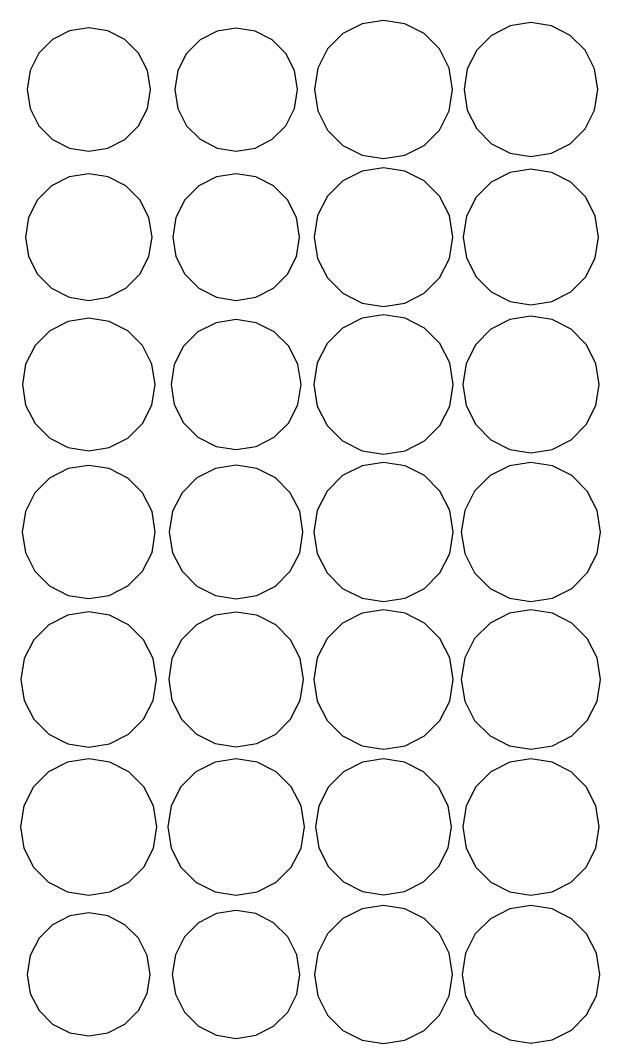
# Model space of a CAD drawing. Header units: metres. Extents: x -319 to 328, y -240 to 246.
# Drawn here: x -157.3 to -86.5, y -239.4 to -114.6 of the extents above; entities that cross this region are included whole.
import ezdxf

# ---------------------------------------------------------------- set-up
doc = ezdxf.new("R2010")
doc.units = ezdxf.units.M

msp = doc.modelspace()

# ---------------------------------------------------------------- linework, layer by layer
for p, q in [((-113, -114.566666, -415.6922), (-115.60605, -114.97942, -415.6922)), ((-110.39395, -114.97942, -415.6922), (-113, -114.566666, -415.6922)), ((-95, -114.833336, -415.6922), (-97.523636, -115.23304, -415.6922)), ((-92.476364, -115.23304, -415.6922), (-95, -114.833336, -415.6922)), ((-151.32793, -115.83537, -415.6922), (-153.42798, -116.9054, -415.6922)), ((-149, -115.46667, -415.6922), (-151.32793, -115.83537, -415.6922)), ((-146.67207, -115.83537, -415.6922), (-149, -115.46667, -415.6922)), ((-144.57202, -116.9054, -415.6922), (-146.67207, -115.83537, -415.6922)), ((-133.31763, -115.86707, -415.6922), (-135.40839, -116.93237, -415.6922)), ((-131, -115.5, -415.6922), (-133.31763, -115.86707, -415.6922)), ((-128.68237, -115.86707, -415.6922), (-131, -115.5, -415.6922)), ((-126.59161, -116.93237, -415.6922), (-128.68237, -115.86707, -415.6922)), ((-115.60605, -114.97942, -415.6922), (-117.956985, -116.17729, -415.6922)), ((-108.043015, -116.17729, -415.6922), (-110.39395, -114.97942, -415.6922)), ((-97.523636, -115.23304, -415.6922), (-99.80025, -116.39303, -415.6922)), ((-90.19975, -116.39303, -415.6922), (-92.476364, -115.23304, -415.6922)), ((-153.42798, -116.9054, -415.6922), (-155.09459, -118.57202, -415.6922)), ((-142.90541, -118.57202, -415.6922), (-144.57202, -116.9054, -415.6922)), ((-135.40839, -116.93237, -415.6922), (-137.06763, -118.59161, -415.6922)), ((-124.93237, -118.59161, -415.6922), (-126.59161, -116.93237, -415.6922)), ((-117.956985, -116.17729, -415.6922), (-119.82271, -118.043015, -415.6922)), ((-106.17729, -118.043015, -415.6922), (-108.043015, -116.17729, -415.6922)), ((-99.80025, -116.39303, -415.6922), (-101.60698, -118.19975, -415.6922)), ((-88.39302, -118.19975, -415.6922), (-90.19975, -116.39303, -415.6922)), ((-155.09459, -118.57202, -415.6922), (-156.16463, -120.67207, -415.6922)), ((-141.83537, -120.67207, -415.6922), (-142.90541, -118.57202, -415.6922)), ((-137.06763, -118.59161, -415.6922), (-138.13292, -120.68237, -415.6922)), ((-123.86708, -120.68237, -415.6922), (-124.93237, -118.59161, -415.6922)), ((-119.82271, -118.043015, -415.6922), (-121.02057, -120.39396, -415.6922)), ((-104.97943, -120.39396, -415.6922), (-106.17729, -118.043015, -415.6922)), ((-101.60698, -118.19975, -415.6922), (-102.76697, -120.476364, -415.6922)), ((-87.23303, -120.476364, -415.6922), (-88.39302, -118.19975, -415.6922)), ((-156.16463, -120.67207, -415.6922), (-156.53334, -123, -415.6922)), ((-141.46666, -123, -415.6922), (-141.83537, -120.67207, -415.6922)), ((-138.13292, -120.68237, -415.6922), (-138.5, -123, -415.6922)), ((-123.5, -123, -415.6922), (-123.86708, -120.68237, -415.6922)), ((-121.02057, -120.39396, -415.6922), (-121.433334, -123, -415.6922)), ((-104.566666, -123, -415.6922), (-104.97943, -120.39396, -415.6922)), ((-102.76697, -120.476364, -415.6922), (-103.16667, -123, -415.6922)), ((-86.83333, -123, -415.6922), (-87.23303, -120.476364, -415.6922)), ((-156.53334, -123, -415.6922), (-156.16463, -125.32793, -415.6922)), ((-141.83537, -125.32793, -415.6922), (-141.46666, -123, -415.6922)), ((-138.5, -123, -415.6922), (-138.13292, -125.31763, -415.6922)), ((-123.86708, -125.31763, -415.6922), (-123.5, -123, -415.6922)), ((-121.433334, -123, -415.6922), (-121.02057, -125.60604, -415.6922)), ((-104.97943, -125.60604, -415.6922), (-104.566666, -123, -415.6922)), ((-103.16667, -123, -415.6922), (-102.76697, -125.523636, -415.6922)), ((-87.23303, -125.523636, -415.6922), (-86.83333, -123, -415.6922)), ((-156.16463, -125.32793, -415.6922), (-155.09459, -127.42798, -415.6922)), ((-142.90541, -127.427986, -415.6922), (-141.83537, -125.32793, -415.6922)), ((-138.13292, -125.31763, -415.6922), (-137.06763, -127.40839, -415.6922)), ((-124.93237, -127.40839, -415.6922), (-123.86708, -125.31763, -415.6922)), ((-121.02057, -125.60604, -415.6922), (-119.82271, -127.956985, -415.6922)), ((-106.17729, -127.956985, -415.6922), (-104.97943, -125.60604, -415.6922)), ((-102.76697, -125.523636, -415.6922), (-101.60698, -127.80025, -415.6922)), ((-88.393036, -127.80025, -415.6922), (-87.23303, -125.523636, -415.6922)), ((-155.09459, -127.42798, -415.6922), (-153.42798, -129.0946, -415.6922)), ((-144.57202, -129.0946, -415.6922), (-142.90541, -127.427986, -415.6922)), ((-137.06763, -127.40839, -415.6922), (-135.40839, -129.06763, -415.6922)), ((-126.59161, -129.06763, -415.6922), (-124.93237, -127.40839, -415.6922)), ((-119.82271, -127.956985, -415.6922), (-117.956985, -129.82271, -415.6922)), ((-108.043015, -129.82271, -415.6922), (-106.17729, -127.956985, -415.6922)), ((-101.60698, -127.80025, -415.6922), (-99.80025, -129.60696, -415.6922)), ((-90.19975, -129.60696, -415.6922), (-88.393036, -127.80025, -415.6922)), ((-153.42798, -129.0946, -415.6922), (-151.32793, -130.16463, -415.6922)), ((-146.67207, -130.16463, -415.6922), (-144.57202, -129.0946, -415.6922)), ((-135.40839, -129.06763, -415.6922), (-133.31763, -130.13293, -415.6922)), ((-128.68237, -130.13293, -415.6922), (-126.59161, -129.06763, -415.6922)), ((-117.956985, -129.82271, -415.6922), (-115.60605, -131.02057, -415.6922)), ((-110.39395, -131.02057, -415.6922), (-108.043015, -129.82271, -415.6922)), ((-99.80025, -129.60696, -415.6922), (-97.523636, -130.76697, -415.6922)), ((-92.476364, -130.76697, -415.6922), (-90.19975, -129.60696, -415.6922)), ((-151.32793, -130.16463, -415.6922), (-149, -130.53333, -415.6922)), ((-149, -130.53333, -415.6922), (-146.67207, -130.16463, -415.6922)), ((-133.31763, -130.13293, -415.6922), (-131, -130.5, -415.6922)), ((-131, -130.5, -415.6922), (-128.68237, -130.13293, -415.6922)), ((-115.60605, -131.02057, -415.6922), (-113, -131.43333, -415.6922)), ((-113, -131.43333, -415.6922), (-110.39395, -131.02057, -415.6922)), ((-97.523636, -130.76697, -415.6922), (-95, -131.16666, -415.6922)), ((-95, -131.16666, -415.6922), (-92.476364, -130.76697, -415.6922)), ((-149, -133.26666, -415.6922), (-151.38972, -133.64517, -415.6922)), ((-146.61028, -133.64517, -415.6922), (-149, -133.26666, -415.6922)), ((-131, -133.26666, -415.6922), (-133.38972, -133.64517, -415.6922)), ((-128.61028, -133.64517, -415.6922), (-131, -133.26666, -415.6922)), ((-115.61635, -132.94772, -415.6922), (-117.97658, -134.15033, -415.6922)), ((-113, -132.53333, -415.6922), (-115.61635, -132.94772, -415.6922)), ((-110.38365, -132.94772, -415.6922), (-113, -132.53333, -415.6922)), ((-108.02342, -134.15033, -415.6922), (-110.38365, -132.94772, -415.6922)), ((-97.554535, -133.13794, -415.6922), (-99.859024, -134.31213, -415.6922)), ((-95, -132.73334, -415.6922), (-97.554535, -133.13794, -415.6922)), ((-92.445465, -133.13794, -415.6922), (-95, -132.73334, -415.6922)), ((-90.140976, -134.31213, -415.6922), (-92.445465, -133.13794, -415.6922)), ((-153.54553, -134.74359, -415.6922), (-155.2564, -136.45447, -415.6922)), ((-151.38972, -133.64517, -415.6922), (-153.54553, -134.74359, -415.6922)), ((-144.45447, -134.74359, -415.6922), (-146.61028, -133.64517, -415.6922)), ((-142.7436, -136.45447, -415.6922), (-144.45447, -134.74359, -415.6922)), ((-135.54553, -134.74359, -415.6922), (-137.2564, -136.45447, -415.6922)), ((-133.38972, -133.64517, -415.6922), (-135.54553, -134.74359, -415.6922)), ((-126.45447, -134.74359, -415.6922), (-128.61028, -133.64517, -415.6922)), ((-124.74361, -136.45447, -415.6922), (-126.45447, -134.74359, -415.6922)), ((-117.97658, -134.15033, -415.6922), (-119.84967, -136.02342, -415.6922)), ((-106.15033, -136.02342, -415.6922), (-108.02342, -134.15033, -415.6922)), ((-99.859024, -134.31213, -415.6922), (-101.68788, -136.14098, -415.6922)), ((-88.31213, -136.14098, -415.6922), (-90.140976, -134.31213, -415.6922)), ((-119.84967, -136.02342, -415.6922), (-121.05228, -138.38367, -415.6922)), ((-104.94772, -138.38367, -415.6922), (-106.15033, -136.02342, -415.6922)), ((-155.2564, -136.45447, -415.6922), (-156.35484, -138.61026, -415.6922)), ((-141.64516, -138.61026, -415.6922), (-142.7436, -136.45447, -415.6922)), ((-137.2564, -136.45447, -415.6922), (-138.35484, -138.61026, -415.6922)), ((-123.64516, -138.61026, -415.6922), (-124.74361, -136.45447, -415.6922)), ((-101.68788, -136.14098, -415.6922), (-102.86206, -138.44547, -415.6922)), ((-87.13794, -138.44547, -415.6922), (-88.31213, -136.14098, -415.6922)), ((-121.05228, -138.38367, -415.6922), (-121.46666, -141, -415.6922)), ((-104.53334, -141, -415.6922), (-104.94772, -138.38367, -415.6922)), ((-102.86206, -138.44547, -415.6922), (-103.26666, -141, -415.6922)), ((-86.73334, -141, -415.6922), (-87.13794, -138.44547, -415.6922)), ((-156.35484, -138.61026, -415.6922), (-156.73334, -141, -415.6922)), ((-141.26666, -141, -415.6922), (-141.64516, -138.61026, -415.6922)), ((-138.35484, -138.61026, -415.6922), (-138.73334, -141, -415.6922)), ((-123.26666, -141, -415.6922), (-123.64516, -138.61026, -415.6922)), ((-156.73334, -141, -415.6922), (-156.35484, -143.38974, -415.6922)), ((-141.64516, -143.38974, -415.6922), (-141.26666, -141, -415.6922)), ((-138.73334, -141, -415.6922), (-138.35484, -143.38974, -415.6922)), ((-123.64516, -143.38974, -415.6922), (-123.26666, -141, -415.6922)), ((-121.46666, -141, -415.6922), (-121.05228, -143.61633, -415.6922)), ((-104.94772, -143.61633, -415.6922), (-104.53334, -141, -415.6922)), ((-103.26666, -141, -415.6922), (-102.86206, -143.55453, -415.6922)), ((-87.13794, -143.55453, -415.6922), (-86.73334, -141, -415.6922)), ((-156.35484, -143.38974, -415.6922), (-155.2564, -145.54553, -415.6922)), ((-142.7436, -145.54553, -415.6922), (-141.64516, -143.38974, -415.6922)), ((-138.35484, -143.38974, -415.6922), (-137.2564, -145.54553, -415.6922)), ((-124.74361, -145.54553, -415.6922), (-123.64516, -143.38974, -415.6922)), ((-102.86206, -143.55453, -415.6922), (-101.68788, -145.85902, -415.6922)), ((-88.31213, -145.85902, -415.6922), (-87.13794, -143.55453, -415.6922)), ((-121.05228, -143.61633, -415.6922), (-119.84967, -145.97658, -415.6922)), ((-106.15033, -145.9766, -415.6922), (-104.94772, -143.61633, -415.6922)), ((-155.2564, -145.54553, -415.6922), (-153.54555, -147.2564, -415.6922)), ((-144.45447, -147.25641, -415.6922), (-142.7436, -145.54553, -415.6922)), ((-137.2564, -145.54553, -415.6922), (-135.54555, -147.2564, -415.6922)), ((-126.45447, -147.25641, -415.6922), (-124.74361, -145.54553, -415.6922)), ((-119.84967, -145.97658, -415.6922), (-117.97658, -147.84967, -415.6922)), ((-108.02342, -147.84967, -415.6922), (-106.15033, -145.9766, -415.6922)), ((-101.68788, -145.85902, -415.6922), (-99.859024, -147.68787, -415.6922)), ((-90.140976, -147.68787, -415.6922), (-88.31213, -145.85902, -415.6922)), ((-153.54555, -147.2564, -415.6922), (-151.38972, -148.35483, -415.6922)), ((-146.61026, -148.35483, -415.6922), (-144.45447, -147.25641, -415.6922)), ((-135.54555, -147.2564, -415.6922), (-133.38972, -148.35483, -415.6922)), ((-128.61026, -148.35483, -415.6922), (-126.45447, -147.25641, -415.6922)), ((-151.38972, -148.35483, -415.6922), (-149, -148.73334, -415.6922)), ((-149, -148.73334, -415.6922), (-146.61026, -148.35483, -415.6922)), ((-133.38972, -148.35483, -415.6922), (-131, -148.73334, -415.6922)), ((-131, -148.73334, -415.6922), (-128.61026, -148.35483, -415.6922)), ((-117.97658, -147.84967, -415.6922), (-115.61635, -149.05228, -415.6922)), ((-110.38365, -149.05228, -415.6922), (-108.02342, -147.84967, -415.6922)), ((-99.859024, -147.68787, -415.6922), (-97.554535, -148.86206, -415.6922)), ((-92.445465, -148.86206, -415.6922), (-90.140976, -147.68787, -415.6922)), ((-115.61635, -149.05228, -415.6922), (-113, -149.46667, -415.6922)), ((-113, -149.46667, -415.6922), (-110.38365, -149.05228, -415.6922)), ((-97.554535, -148.86206, -415.6922), (-95, -149.26666, -415.6922)), ((-95, -149.26666, -415.6922), (-92.445465, -148.86206, -415.6922)), ((-149, -150.9, -415.6922), (-151.50304, -151.29645, -415.6922)), ((-146.49696, -151.29645, -415.6922), (-149, -150.9, -415.6922)), ((-131, -151.06667, -415.6922), (-133.45154, -151.45496, -415.6922)), ((-128.54846, -151.45496, -415.6922), (-131, -151.06667, -415.6922)), ((-115.62665, -150.91602, -415.6922), (-117.99617, -152.12335, -415.6922)), ((-113, -150.5, -415.6922), (-115.62665, -150.91602, -415.6922)), ((-110.37335, -150.91602, -415.6922), (-113, -150.5, -415.6922)), ((-108.00383, -152.12335, -415.6922), (-110.37335, -150.91602, -415.6922)), ((-97.575134, -151.07452, -415.6922), (-99.89821, -152.2582, -415.6922)), ((-95, -150.66666, -415.6922), (-97.575134, -151.07452, -415.6922)), ((-92.424866, -151.07452, -415.6922), (-95, -150.66666, -415.6922)), ((-90.10179, -152.2582, -415.6922), (-92.424866, -151.07452, -415.6922)), ((-151.50304, -151.29645, -415.6922), (-153.76106, -152.44696, -415.6922)), ((-144.23894, -152.44696, -415.6922), (-146.49696, -151.29645, -415.6922)), ((-133.45154, -151.45496, -415.6922), (-135.6631, -152.5818, -415.6922)), ((-126.3369, -152.5818, -415.6922), (-128.54846, -151.45496, -415.6922)), ((-117.99617, -152.12335, -415.6922), (-119.87665, -154.00383, -415.6922)), ((-106.12335, -154.00381, -415.6922), (-108.00383, -152.12335, -415.6922)), ((-99.89821, -152.2582, -415.6922), (-101.741806, -154.10179, -415.6922)), ((-88.258194, -154.10179, -415.6922), (-90.10179, -152.2582, -415.6922)), ((-153.76106, -152.44696, -415.6922), (-155.55304, -154.23894, -415.6922)), ((-142.44696, -154.23894, -415.6922), (-144.23894, -152.44696, -415.6922)), ((-135.6631, -152.5818, -415.6922), (-137.4182, -154.33691, -415.6922)), ((-124.5818, -154.33691, -415.6922), (-126.3369, -152.5818, -415.6922)), ((-155.55304, -154.23894, -415.6922), (-156.70355, -156.49696, -415.6922)), ((-141.29645, -156.49696, -415.6922), (-142.44696, -154.23894, -415.6922)), ((-137.4182, -154.33691, -415.6922), (-138.54504, -156.54846, -415.6922)), ((-123.454956, -156.54846, -415.6922), (-124.5818, -154.33691, -415.6922)), ((-119.87665, -154.00383, -415.6922), (-121.083984, -156.37335, -415.6922)), ((-104.916016, -156.37335, -415.6922), (-106.12335, -154.00381, -415.6922)), ((-101.741806, -154.10179, -415.6922), (-102.925476, -156.42487, -415.6922)), ((-87.074524, -156.42487, -415.6922), (-88.258194, -154.10179, -415.6922)), ((-156.70355, -156.49696, -415.6922), (-157.1, -159, -415.6922)), ((-140.9, -159, -415.6922), (-141.29645, -156.49696, -415.6922)), ((-138.54504, -156.54846, -415.6922), (-138.93333, -159, -415.6922)), ((-123.066666, -159, -415.6922), (-123.454956, -156.54846, -415.6922)), ((-121.083984, -156.37335, -415.6922), (-121.5, -159, -415.6922)), ((-104.5, -159, -415.6922), (-104.916016, -156.37335, -415.6922)), ((-102.925476, -156.42487, -415.6922), (-103.33333, -159, -415.6922)), ((-86.66667, -159, -415.6922), (-87.074524, -156.42487, -415.6922)), ((-157.1, -159, -415.6922), (-156.70355, -161.50304, -415.6922)), ((-141.29645, -161.50304, -415.6922), (-140.9, -159, -415.6922)), ((-138.93333, -159, -415.6922), (-138.54504, -161.45154, -415.6922)), ((-123.454956, -161.45154, -415.6922), (-123.066666, -159, -415.6922)), ((-121.5, -159, -415.6922), (-121.083984, -161.62665, -415.6922)), ((-104.916016, -161.62665, -415.6922), (-104.5, -159, -415.6922)), ((-103.33333, -159, -415.6922), (-102.925476, -161.57513, -415.6922)), ((-87.074524, -161.57513, -415.6922), (-86.66667, -159, -415.6922)), ((-156.70355, -161.50304, -415.6922), (-155.55304, -163.76106, -415.6922)), ((-142.44696, -163.76106, -415.6922), (-141.29645, -161.50304, -415.6922)), ((-138.54504, -161.45154, -415.6922), (-137.4182, -163.66309, -415.6922)), ((-124.5818, -163.66309, -415.6922), (-123.454956, -161.45154, -415.6922)), ((-121.083984, -161.62665, -415.6922), (-119.87665, -163.99617, -415.6922)), ((-106.12335, -163.99619, -415.6922), (-104.916016, -161.62665, -415.6922)), ((-102.925476, -161.57513, -415.6922), (-101.741806, -163.89821, -415.6922)), ((-88.258194, -163.89821, -415.6922), (-87.074524, -161.57513, -415.6922)), ((-155.55304, -163.76106, -415.6922), (-153.76106, -165.55304, -415.6922)), ((-144.23894, -165.55304, -415.6922), (-142.44696, -163.76106, -415.6922)), ((-137.4182, -163.66309, -415.6922), (-135.6631, -165.4182, -415.6922)), ((-126.3369, -165.41821, -415.6922), (-124.5818, -163.66309, -415.6922)), ((-119.87665, -163.99617, -415.6922), (-117.99617, -165.87665, -415.6922)), ((-108.00383, -165.87665, -415.6922), (-106.12335, -163.99619, -415.6922)), ((-101.741806, -163.89821, -415.6922), (-99.89821, -165.7418, -415.6922)), ((-90.10179, -165.7418, -415.6922), (-88.258194, -163.89821, -415.6922)), ((-153.76106, -165.55304, -415.6922), (-151.50304, -166.70355, -415.6922)), ((-146.49696, -166.70355, -415.6922), (-144.23894, -165.55304, -415.6922)), ((-135.6631, -165.4182, -415.6922), (-133.45154, -166.54504, -415.6922)), ((-128.54846, -166.54504, -415.6922), (-126.3369, -165.41821, -415.6922)), ((-117.99617, -165.87665, -415.6922), (-115.62665, -167.08398, -415.6922)), ((-110.37335, -167.08398, -415.6922), (-108.00383, -165.87665, -415.6922)), ((-99.89821, -165.7418, -415.6922), (-97.57515, -166.92548, -415.6922)), ((-92.42485, -166.92548, -415.6922), (-90.10179, -165.7418, -415.6922)), ((-151.50304, -166.70355, -415.6922), (-149, -167.1, -415.6922)), ((-149, -167.1, -415.6922), (-146.49696, -166.70355, -415.6922)), ((-133.45154, -166.54504, -415.6922), (-131, -166.93333, -415.6922)), ((-131, -166.93333, -415.6922), (-128.54846, -166.54504, -415.6922)), ((-115.62665, -167.08398, -415.6922), (-113, -167.5, -415.6922)), ((-113, -167.5, -415.6922), (-110.37335, -167.08398, -415.6922)), ((-97.57515, -166.92548, -415.6922), (-95, -167.33334, -415.6922)), ((-95, -167.33334, -415.6922), (-92.42485, -166.92548, -415.6922)), ((-113, -168.5, -415.6922), (-115.62665, -168.91602, -415.6922)), ((-110.37335, -168.91602, -415.6922), (-113, -168.5, -415.6922)), ((-95, -168.5, -415.6922), (-97.62665, -168.91602, -415.6922)), ((-92.37335, -168.91602, -415.6922), (-95, -168.5, -415.6922)), ((-151.51334, -169.26474, -415.6922), (-153.78065, -170.42, -415.6922)), ((-149, -168.86667, -415.6922), (-151.51334, -169.26474, -415.6922)), ((-146.48666, -169.26474, -415.6922), (-149, -168.86667, -415.6922)), ((-144.21935, -170.42, -415.6922), (-146.48666, -169.26474, -415.6922)), ((-133.52364, -169.23303, -415.6922), (-135.80025, -170.39304, -415.6922)), ((-131, -168.83334, -415.6922), (-133.52364, -169.23303, -415.6922)), ((-128.47636, -169.23303, -415.6922), (-131, -168.83334, -415.6922)), ((-126.19975, -170.39304, -415.6922), (-128.47636, -169.23303, -415.6922)), ((-115.62665, -168.91602, -415.6922), (-117.99617, -170.12335, -415.6922)), ((-108.00383, -170.12335, -415.6922), (-110.37335, -168.91602, -415.6922)), ((-97.62665, -168.91602, -415.6922), (-99.99617, -170.12335, -415.6922)), ((-90.00383, -170.12335, -415.6922), (-92.37335, -168.91602, -415.6922)), ((-153.78065, -170.42, -415.6922), (-155.58, -172.21935, -415.6922)), ((-142.42, -172.21935, -415.6922), (-144.21935, -170.42, -415.6922)), ((-135.80025, -170.39304, -415.6922), (-137.60698, -172.19975, -415.6922)), ((-124.39302, -172.19975, -415.6922), (-126.19975, -170.39304, -415.6922)), ((-117.99617, -170.12335, -415.6922), (-119.87665, -172.00383, -415.6922)), ((-106.12335, -172.00381, -415.6922), (-108.00383, -170.12335, -415.6922)), ((-99.99617, -170.12335, -415.6922), (-101.87665, -172.00383, -415.6922)), ((-88.12335, -172.00381, -415.6922), (-90.00383, -170.12335, -415.6922)), ((-155.58, -172.21935, -415.6922), (-156.73526, -174.48666, -415.6922)), ((-141.26474, -174.48666, -415.6922), (-142.42, -172.21935, -415.6922)), ((-137.60698, -172.19975, -415.6922), (-138.76697, -174.47636, -415.6922)), ((-123.23303, -174.47636, -415.6922), (-124.39302, -172.19975, -415.6922)), ((-119.87665, -172.00383, -415.6922), (-121.083984, -174.37335, -415.6922)), ((-104.916016, -174.37335, -415.6922), (-106.12335, -172.00381, -415.6922)), ((-101.87665, -172.00383, -415.6922), (-103.083984, -174.37335, -415.6922)), ((-86.916016, -174.37335, -415.6922), (-88.12335, -172.00381, -415.6922)), ((-156.73526, -174.48666, -415.6922), (-157.13333, -177, -415.6922)), ((-140.86667, -177, -415.6922), (-141.26474, -174.48666, -415.6922)), ((-138.76697, -174.47636, -415.6922), (-139.16667, -177, -415.6922)), ((-122.83333, -177, -415.6922), (-123.23303, -174.47636, -415.6922)), ((-121.083984, -174.37335, -415.6922), (-121.5, -177, -415.6922)), ((-104.5, -177, -415.6922), (-104.916016, -174.37335, -415.6922)), ((-103.083984, -174.37335, -415.6922), (-103.5, -177, -415.6922)), ((-86.5, -177, -415.6922), (-86.916016, -174.37335, -415.6922)), ((-157.13333, -177, -415.6922), (-156.73526, -179.51334, -415.6922)), ((-141.26474, -179.51334, -415.6922), (-140.86667, -177, -415.6922)), ((-139.16667, -177, -415.6922), (-138.76697, -179.52364, -415.6922)), ((-123.23303, -179.52364, -415.6922), (-122.83333, -177, -415.6922)), ((-121.5, -177, -415.6922), (-121.083984, -179.62665, -415.6922)), ((-104.916016, -179.62665, -415.6922), (-104.5, -177, -415.6922)), ((-103.5, -177, -415.6922), (-103.083984, -179.62665, -415.6922)), ((-86.916016, -179.62665, -415.6922), (-86.5, -177, -415.6922)), ((-156.73526, -179.51334, -415.6922), (-155.58, -181.78065, -415.6922)), ((-142.42, -181.78065, -415.6922), (-141.26474, -179.51334, -415.6922)), ((-138.76697, -179.52364, -415.6922), (-137.60698, -181.80025, -415.6922)), ((-124.393036, -181.80025, -415.6922), (-123.23303, -179.52364, -415.6922)), ((-121.083984, -179.62665, -415.6922), (-119.87665, -181.99617, -415.6922)), ((-106.12335, -181.99617, -415.6922), (-104.916016, -179.62665, -415.6922)), ((-103.083984, -179.62665, -415.6922), (-101.87665, -181.99617, -415.6922)), ((-88.12335, -181.99617, -415.6922), (-86.916016, -179.62665, -415.6922)), ((-155.58, -181.78065, -415.6922), (-153.78065, -183.58, -415.6922)), ((-144.21935, -183.58, -415.6922), (-142.42, -181.78065, -415.6922)), ((-137.60698, -181.80025, -415.6922), (-135.80025, -183.60696, -415.6922)), ((-126.19975, -183.60696, -415.6922), (-124.393036, -181.80025, -415.6922)), ((-119.87665, -181.99617, -415.6922), (-117.99617, -183.87665, -415.6922)), ((-108.00383, -183.87665, -415.6922), (-106.12335, -181.99617, -415.6922)), ((-101.87665, -181.99617, -415.6922), (-99.99617, -183.87665, -415.6922)), ((-90.00383, -183.87665, -415.6922), (-88.12335, -181.99617, -415.6922)), ((-153.78065, -183.58, -415.6922), (-151.51334, -184.73526, -415.6922)), ((-151.51334, -184.73526, -415.6922), (-149, -185.13333, -415.6922)), ((-149, -185.13333, -415.6922), (-146.48666, -184.73526, -415.6922)), ((-146.48666, -184.73526, -415.6922), (-144.21935, -183.58, -415.6922)), ((-135.80025, -183.60696, -415.6922), (-133.52364, -184.76697, -415.6922)), ((-133.52364, -184.76697, -415.6922), (-131, -185.16667, -415.6922)), ((-131, -185.16667, -415.6922), (-128.47636, -184.76697, -415.6922)), ((-128.47636, -184.76697, -415.6922), (-126.19975, -183.60696, -415.6922)), ((-117.99617, -183.87665, -415.6922), (-115.62665, -185.08398, -415.6922)), ((-110.37335, -185.08398, -415.6922), (-108.00383, -183.87665, -415.6922)), ((-99.99617, -183.87665, -415.6922), (-97.62665, -185.08398, -415.6922)), ((-92.37335, -185.08398, -415.6922), (-90.00383, -183.87665, -415.6922)), ((-115.62665, -185.08398, -415.6922), (-113, -185.5, -415.6922)), ((-113, -185.5, -415.6922), (-110.37335, -185.08398, -415.6922)), ((-97.62665, -185.08398, -415.6922), (-95, -185.5, -415.6922)), ((-95, -185.5, -415.6922), (-92.37335, -185.08398, -415.6922)), ((-151.55453, -187.13794, -415.6922), (-153.85902, -188.31213, -415.6922)), ((-149, -186.73334, -415.6922), (-151.55453, -187.13794, -415.6922)), ((-146.44547, -187.13794, -415.6922), (-149, -186.73334, -415.6922)), ((-144.14098, -188.31213, -415.6922), (-146.44547, -187.13794, -415.6922)), ((-133.54424, -187.16963, -415.6922), (-135.83943, -188.3391, -415.6922)), ((-131, -186.76666, -415.6922), (-133.54424, -187.16963, -415.6922)), ((-128.45576, -187.16963, -415.6922), (-131, -186.76666, -415.6922)), ((-126.16057, -188.3391, -415.6922), (-128.45576, -187.16963, -415.6922)), ((-115.62665, -186.91602, -415.6922), (-117.99617, -188.12335, -415.6922)), ((-113, -186.5, -415.6922), (-115.62665, -186.91602, -415.6922)), ((-110.37335, -186.91602, -415.6922), (-113, -186.5, -415.6922)), ((-108.00383, -188.12335, -415.6922), (-110.37335, -186.91602, -415.6922)), ((-97.62665, -186.91602, -415.6922), (-99.99617, -188.12335, -415.6922)), ((-95, -186.5, -415.6922), (-97.62665, -186.91602, -415.6922)), ((-92.37335, -186.91602, -415.6922), (-95, -186.5, -415.6922)), ((-90.00383, -188.12335, -415.6922), (-92.37335, -186.91602, -415.6922)), ((-153.85902, -188.31213, -415.6922), (-155.68788, -190.14098, -415.6922)), ((-142.31213, -190.14098, -415.6922), (-144.14098, -188.31213, -415.6922)), ((-135.83943, -188.3391, -415.6922), (-137.6609, -190.16057, -415.6922)), ((-124.339096, -190.16057, -415.6922), (-126.16057, -188.3391, -415.6922)), ((-117.99617, -188.12335, -415.6922), (-119.87665, -190.00383, -415.6922)), ((-106.12335, -190.00383, -415.6922), (-108.00383, -188.12335, -415.6922)), ((-99.99617, -188.12335, -415.6922), (-101.87665, -190.00383, -415.6922)), ((-88.12335, -190.00383, -415.6922), (-90.00383, -188.12335, -415.6922)), ((-155.68788, -190.14098, -415.6922), (-156.86206, -192.44547, -415.6922)), ((-141.13794, -192.44547, -415.6922), (-142.31213, -190.14098, -415.6922)), ((-137.6609, -190.16057, -415.6922), (-138.83037, -192.45576, -415.6922)), ((-123.16963, -192.45576, -415.6922), (-124.339096, -190.16057, -415.6922)), ((-119.87665, -190.00383, -415.6922), (-121.083984, -192.37335, -415.6922)), ((-104.916016, -192.37335, -415.6922), (-106.12335, -190.00383, -415.6922)), ((-101.87665, -190.00383, -415.6922), (-103.083984, -192.37335, -415.6922)), ((-86.916016, -192.37335, -415.6922), (-88.12335, -190.00383, -415.6922)), ((-156.86206, -192.44547, -415.6922), (-157.26666, -195, -415.6922)), ((-140.73334, -195, -415.6922), (-141.13794, -192.44547, -415.6922)), ((-138.83037, -192.45576, -415.6922), (-139.23334, -195, -415.6922)), ((-122.76666, -195, -415.6922), (-123.16963, -192.45576, -415.6922)), ((-121.083984, -192.37335, -415.6922), (-121.5, -195, -415.6922)), ((-104.5, -195, -415.6922), (-104.916016, -192.37335, -415.6922)), ((-103.083984, -192.37335, -415.6922), (-103.5, -195, -415.6922)), ((-86.5, -195, -415.6922), (-86.916016, -192.37335, -415.6922)), ((-157.26666, -195, -415.6922), (-156.86206, -197.55453, -415.6922)), ((-141.13794, -197.55453, -415.6922), (-140.73334, -195, -415.6922)), ((-139.23334, -195, -415.6922), (-138.83037, -197.54424, -415.6922)), ((-123.16963, -197.54424, -415.6922), (-122.76666, -195, -415.6922)), ((-121.5, -195, -415.6922), (-121.083984, -197.62665, -415.6922)), ((-104.916016, -197.62665, -415.6922), (-104.5, -195, -415.6922)), ((-103.5, -195, -415.6922), (-103.083984, -197.62665, -415.6922)), ((-86.916016, -197.62665, -415.6922), (-86.5, -195, -415.6922)), ((-156.86206, -197.55453, -415.6922), (-155.68788, -199.85902, -415.6922)), ((-142.31213, -199.85902, -415.6922), (-141.13794, -197.55453, -415.6922)), ((-138.83037, -197.54424, -415.6922), (-137.6609, -199.83943, -415.6922)), ((-124.339096, -199.83943, -415.6922), (-123.16963, -197.54424, -415.6922)), ((-121.083984, -197.62665, -415.6922), (-119.87665, -199.99617, -415.6922)), ((-106.12335, -199.99617, -415.6922), (-104.916016, -197.62665, -415.6922)), ((-103.083984, -197.62665, -415.6922), (-101.87665, -199.99617, -415.6922)), ((-88.12335, -199.99617, -415.6922), (-86.916016, -197.62665, -415.6922)), ((-155.68788, -199.85902, -415.6922), (-153.85902, -201.68787, -415.6922)), ((-144.14098, -201.68787, -415.6922), (-142.31213, -199.85902, -415.6922)), ((-137.6609, -199.83943, -415.6922), (-135.83943, -201.6609, -415.6922)), ((-126.16057, -201.6609, -415.6922), (-124.339096, -199.83943, -415.6922)), ((-119.87665, -199.99617, -415.6922), (-117.99617, -201.87665, -415.6922)), ((-108.00383, -201.87665, -415.6922), (-106.12335, -199.99617, -415.6922)), ((-101.87665, -199.99617, -415.6922), (-99.99617, -201.87665, -415.6922)), ((-90.00383, -201.87665, -415.6922), (-88.12335, -199.99617, -415.6922)), ((-153.85902, -201.68787, -415.6922), (-151.55453, -202.86206, -415.6922)), ((-146.44547, -202.86206, -415.6922), (-144.14098, -201.68787, -415.6922)), ((-135.83943, -201.6609, -415.6922), (-133.54424, -202.83037, -415.6922)), ((-128.45576, -202.83037, -415.6922), (-126.16057, -201.6609, -415.6922)), ((-117.99617, -201.87665, -415.6922), (-115.62665, -203.08398, -415.6922)), ((-110.37335, -203.08398, -415.6922), (-108.00383, -201.87665, -415.6922)), ((-99.99617, -201.87665, -415.6922), (-97.62665, -203.08398, -415.6922)), ((-92.37335, -203.08398, -415.6922), (-90.00383, -201.87665, -415.6922)), ((-151.55453, -202.86206, -415.6922), (-149, -203.26666, -415.6922)), ((-149, -203.26666, -415.6922), (-146.44547, -202.86206, -415.6922)), ((-133.54424, -202.83037, -415.6922), (-131, -203.23334, -415.6922)), ((-131, -203.23334, -415.6922), (-128.45576, -202.83037, -415.6922)), ((-115.62665, -203.08398, -415.6922), (-113, -203.5, -415.6922)), ((-113, -203.5, -415.6922), (-110.37335, -203.08398, -415.6922)), ((-97.62665, -203.08398, -415.6922), (-95, -203.5, -415.6922)), ((-95, -203.5, -415.6922), (-92.37335, -203.08398, -415.6922)), ((-149, -204.66667, -415.6922), (-151.57513, -205.07452, -415.6922)), ((-146.42487, -205.07452, -415.6922), (-149, -204.66667, -415.6922)), ((-131, -204.66667, -415.6922), (-133.57513, -205.07452, -415.6922)), ((-128.42487, -205.07452, -415.6922), (-131, -204.66667, -415.6922)), ((-113, -204.7, -415.6922), (-115.564835, -205.10623, -415.6922)), ((-110.435165, -205.10623, -415.6922), (-113, -204.7, -415.6922)), ((-95, -204.66667, -415.6922), (-97.575134, -205.07452, -415.6922)), ((-92.424866, -205.07452, -415.6922), (-95, -204.66667, -415.6922)), ((-151.57513, -205.07452, -415.6922), (-153.89821, -206.2582, -415.6922)), ((-144.10179, -206.2582, -415.6922), (-146.42487, -205.07452, -415.6922)), ((-133.57513, -205.07452, -415.6922), (-135.89821, -206.2582, -415.6922)), ((-126.10179, -206.2582, -415.6922), (-128.42487, -205.07452, -415.6922)), ((-115.564835, -205.10623, -415.6922), (-117.87862, -206.28516, -415.6922)), ((-108.12138, -206.28516, -415.6922), (-110.435165, -205.10623, -415.6922)), ((-97.575134, -205.07452, -415.6922), (-99.89821, -206.2582, -415.6922)), ((-90.10179, -206.2582, -415.6922), (-92.424866, -205.07452, -415.6922)), ((-153.89821, -206.2582, -415.6922), (-155.7418, -208.10179, -415.6922)), ((-142.2582, -208.10179, -415.6922), (-144.10179, -206.2582, -415.6922)), ((-135.89821, -206.2582, -415.6922), (-137.7418, -208.10179, -415.6922)), ((-124.258194, -208.10179, -415.6922), (-126.10179, -206.2582, -415.6922)), ((-117.87862, -206.28516, -415.6922), (-119.71484, -208.12138, -415.6922)), ((-106.28516, -208.12138, -415.6922), (-108.12138, -206.28516, -415.6922)), ((-99.89821, -206.2582, -415.6922), (-101.741806, -208.10179, -415.6922)), ((-88.258194, -208.10179, -415.6922), (-90.10179, -206.2582, -415.6922)), ((-155.7418, -208.10179, -415.6922), (-156.92548, -210.42487, -415.6922)), ((-141.07452, -210.42487, -415.6922), (-142.2582, -208.10179, -415.6922)), ((-137.7418, -208.10179, -415.6922), (-138.92548, -210.42487, -415.6922)), ((-123.074524, -210.42487, -415.6922), (-124.258194, -208.10179, -415.6922)), ((-119.71484, -208.12138, -415.6922), (-120.89377, -210.43515, -415.6922)), ((-105.10623, -210.43515, -415.6922), (-106.28516, -208.12138, -415.6922)), ((-101.741806, -208.10179, -415.6922), (-102.925476, -210.42487, -415.6922)), ((-87.074524, -210.42487, -415.6922), (-88.258194, -208.10179, -415.6922)), ((-156.92548, -210.42487, -415.6922), (-157.33333, -213, -415.6922)), ((-140.66667, -213, -415.6922), (-141.07452, -210.42487, -415.6922)), ((-138.92548, -210.42487, -415.6922), (-139.33333, -213, -415.6922)), ((-122.66667, -213, -415.6922), (-123.074524, -210.42487, -415.6922)), ((-120.89377, -210.43515, -415.6922), (-121.3, -213, -415.6922)), ((-104.7, -213, -415.6922), (-105.10623, -210.43515, -415.6922)), ((-102.925476, -210.42487, -415.6922), (-103.33333, -213, -415.6922)), ((-86.66667, -213, -415.6922), (-87.074524, -210.42487, -415.6922)), ((-157.33333, -213, -415.6922), (-156.92548, -215.57513, -415.6922)), ((-141.07452, -215.57513, -415.6922), (-140.66667, -213, -415.6922)), ((-139.33333, -213, -415.6922), (-138.92548, -215.57513, -415.6922)), ((-123.074524, -215.57513, -415.6922), (-122.66667, -213, -415.6922)), ((-121.3, -213, -415.6922), (-120.89377, -215.56483, -415.6922)), ((-105.10623, -215.56483, -415.6922), (-104.7, -213, -415.6922)), ((-103.33333, -213, -415.6922), (-102.925476, -215.57513, -415.6922)), ((-87.074524, -215.57513, -415.6922), (-86.66667, -213, -415.6922)), ((-156.92548, -215.57513, -415.6922), (-155.7418, -217.89821, -415.6922)), ((-142.2582, -217.89821, -415.6922), (-141.07452, -215.57513, -415.6922)), ((-138.92548, -215.57513, -415.6922), (-137.7418, -217.89821, -415.6922)), ((-124.258194, -217.89821, -415.6922), (-123.074524, -215.57513, -415.6922)), ((-120.89377, -215.56483, -415.6922), (-119.71484, -217.87862, -415.6922)), ((-106.28516, -217.87862, -415.6922), (-105.10623, -215.56483, -415.6922)), ((-102.925476, -215.57513, -415.6922), (-101.741806, -217.89821, -415.6922)), ((-88.258194, -217.89821, -415.6922), (-87.074524, -215.57513, -415.6922)), ((-155.7418, -217.89821, -415.6922), (-153.89821, -219.7418, -415.6922)), ((-144.10179, -219.7418, -415.6922), (-142.2582, -217.89821, -415.6922)), ((-137.7418, -217.89821, -415.6922), (-135.89821, -219.7418, -415.6922)), ((-126.10179, -219.7418, -415.6922), (-124.258194, -217.89821, -415.6922)), ((-119.71484, -217.87862, -415.6922), (-117.87862, -219.71484, -415.6922)), ((-108.12138, -219.71484, -415.6922), (-106.28516, -217.87862, -415.6922)), ((-101.741806, -217.89821, -415.6922), (-99.89821, -219.7418, -415.6922)), ((-90.10179, -219.7418, -415.6922), (-88.258194, -217.89821, -415.6922)), ((-153.89821, -219.7418, -415.6922), (-151.57515, -220.92548, -415.6922)), ((-146.42485, -220.92548, -415.6922), (-144.10179, -219.7418, -415.6922)), ((-135.89821, -219.7418, -415.6922), (-133.57515, -220.92548, -415.6922)), ((-128.42485, -220.92548, -415.6922), (-126.10179, -219.7418, -415.6922)), ((-117.87862, -219.71484, -415.6922), (-115.564835, -220.89377, -415.6922)), ((-110.43515, -220.89377, -415.6922), (-108.12138, -219.71484, -415.6922)), ((-99.89821, -219.7418, -415.6922), (-97.57515, -220.92548, -415.6922)), ((-92.42485, -220.92548, -415.6922), (-90.10179, -219.7418, -415.6922)), ((-151.57515, -220.92548, -415.6922), (-149, -221.33333, -415.6922)), ((-149, -221.33333, -415.6922), (-146.42485, -220.92548, -415.6922)), ((-133.57515, -220.92548, -415.6922), (-131, -221.33333, -415.6922)), ((-131, -221.33333, -415.6922), (-128.42485, -220.92548, -415.6922)), ((-115.564835, -220.89377, -415.6922), (-113, -221.3, -415.6922)), ((-113, -221.3, -415.6922), (-110.43515, -220.89377, -415.6922)), ((-97.57515, -220.92548, -415.6922), (-95, -221.33333, -415.6922)), ((-95, -221.33333, -415.6922), (-92.42485, -220.92548, -415.6922)), ((-149, -223.5, -415.6922), (-151.31763, -223.86708, -415.6922)), ((-146.68237, -223.86708, -415.6922), (-149, -223.5, -415.6922)), ((-131, -223.2, -415.6922), (-133.41034, -223.58176, -415.6922)), ((-128.58966, -223.58176, -415.6922), (-131, -223.2, -415.6922)), ((-115.60605, -222.97943, -415.6922), (-117.956985, -224.17729, -415.6922)), ((-113, -222.56667, -415.6922), (-115.60605, -222.97943, -415.6922)), ((-110.39395, -222.97943, -415.6922), (-113, -222.56667, -415.6922)), ((-108.043015, -224.17729, -415.6922), (-110.39395, -222.97943, -415.6922)), ((-97.59575, -223.01112, -415.6922), (-99.93739, -224.20425, -415.6922)), ((-95, -222.6, -415.6922), (-97.59575, -223.01112, -415.6922)), ((-92.40425, -223.01112, -415.6922), (-95, -222.6, -415.6922)), ((-90.06261, -224.20425, -415.6922), (-92.40425, -223.01112, -415.6922)), ((-151.31763, -223.86708, -415.6922), (-153.40839, -224.93237, -415.6922)), ((-144.59161, -224.93237, -415.6922), (-146.68237, -223.86708, -415.6922)), ((-135.58472, -224.68967, -415.6922), (-137.31033, -226.41528, -415.6922)), ((-133.41034, -223.58176, -415.6922), (-135.58472, -224.68967, -415.6922)), ((-126.41527, -224.68967, -415.6922), (-128.58966, -223.58176, -415.6922)), ((-124.68967, -226.41528, -415.6922), (-126.41527, -224.68967, -415.6922)), ((-117.956985, -224.17729, -415.6922), (-119.82271, -226.04301, -415.6922)), ((-106.17729, -226.04301, -415.6922), (-108.043015, -224.17729, -415.6922)), ((-99.93739, -224.20425, -415.6922), (-101.795746, -226.0626, -415.6922)), ((-88.204254, -226.0626, -415.6922), (-90.06261, -224.20425, -415.6922)), ((-153.40839, -224.93237, -415.6922), (-155.06763, -226.59161, -415.6922)), ((-142.93237, -226.59161, -415.6922), (-144.59161, -224.93237, -415.6922)), ((-155.06763, -226.59161, -415.6922), (-156.13292, -228.68237, -415.6922)), ((-141.86708, -228.68237, -415.6922), (-142.93237, -226.59161, -415.6922)), ((-137.31033, -226.41528, -415.6922), (-138.41824, -228.58966, -415.6922)), ((-123.58176, -228.58966, -415.6922), (-124.68967, -226.41528, -415.6922)), ((-119.82271, -226.04301, -415.6922), (-121.02057, -228.39395, -415.6922)), ((-104.97943, -228.39395, -415.6922), (-106.17729, -226.04301, -415.6922)), ((-101.795746, -226.0626, -415.6922), (-102.98888, -228.40425, -415.6922)), ((-87.01112, -228.40425, -415.6922), (-88.204254, -226.0626, -415.6922)), ((-121.02057, -228.39395, -415.6922), (-121.433334, -231, -415.6922)), ((-104.566666, -231, -415.6922), (-104.97943, -228.39395, -415.6922)), ((-102.98888, -228.40425, -415.6922), (-103.399994, -231, -415.6922)), ((-86.600006, -231, -415.6922), (-87.01112, -228.40425, -415.6922)), ((-156.13292, -228.68237, -415.6922), (-156.5, -231, -415.6922)), ((-141.5, -231, -415.6922), (-141.86708, -228.68237, -415.6922)), ((-138.41824, -228.58966, -415.6922), (-138.8, -231, -415.6922)), ((-123.2, -231, -415.6922), (-123.58176, -228.58966, -415.6922)), ((-156.5, -231, -415.6922), (-156.13292, -233.31763, -415.6922)), ((-141.86708, -233.31763, -415.6922), (-141.5, -231, -415.6922)), ((-138.8, -231, -415.6922), (-138.41824, -233.41034, -415.6922)), ((-123.58176, -233.41034, -415.6922), (-123.2, -231, -415.6922)), ((-121.433334, -231, -415.6922), (-121.02057, -233.60605, -415.6922)), ((-104.97943, -233.60605, -415.6922), (-104.566666, -231, -415.6922)), ((-103.399994, -231, -415.6922), (-102.98888, -233.59575, -415.6922)), ((-87.01112, -233.59575, -415.6922), (-86.600006, -231, -415.6922)), ((-156.13292, -233.31763, -415.6922), (-155.06763, -235.40839, -415.6922)), ((-142.93237, -235.40839, -415.6922), (-141.86708, -233.31763, -415.6922)), ((-138.41824, -233.41034, -415.6922), (-137.31033, -235.58472, -415.6922)), ((-124.68967, -235.58473, -415.6922), (-123.58176, -233.41034, -415.6922)), ((-121.02057, -233.60605, -415.6922), (-119.82271, -235.95699, -415.6922)), ((-106.17729, -235.95699, -415.6922), (-104.97943, -233.60605, -415.6922)), ((-102.98888, -233.59575, -415.6922), (-101.795746, -235.9374, -415.6922)), ((-88.204254, -235.9374, -415.6922), (-87.01112, -233.59575, -415.6922)), ((-155.06763, -235.40839, -415.6922), (-153.40839, -237.06763, -415.6922)), ((-144.59161, -237.06763, -415.6922), (-142.93237, -235.40839, -415.6922)), ((-137.31033, -235.58472, -415.6922), (-135.58473, -237.31033, -415.6922)), ((-126.41528, -237.31033, -415.6922), (-124.68967, -235.58473, -415.6922)), ((-119.82271, -235.95699, -415.6922), (-117.956985, -237.82271, -415.6922)), ((-108.043015, -237.82271, -415.6922), (-106.17729, -235.95699, -415.6922)), ((-101.795746, -235.9374, -415.6922), (-99.93739, -237.79575, -415.6922)), ((-90.06261, -237.79575, -415.6922), (-88.204254, -235.9374, -415.6922)), ((-153.40839, -237.06763, -415.6922), (-151.31763, -238.13292, -415.6922)), ((-146.68237, -238.13292, -415.6922), (-144.59161, -237.06763, -415.6922)), ((-151.31763, -238.13292, -415.6922), (-149, -238.5, -415.6922)), ((-149, -238.5, -415.6922), (-146.68237, -238.13292, -415.6922)), ((-135.58473, -237.31033, -415.6922), (-133.41034, -238.41824, -415.6922)), ((-133.41034, -238.41824, -415.6922), (-131, -238.8, -415.6922)), ((-131, -238.8, -415.6922), (-128.58966, -238.41824, -415.6922)), ((-128.58966, -238.41824, -415.6922), (-126.41528, -237.31033, -415.6922)), ((-117.956985, -237.82271, -415.6922), (-115.60605, -239.02057, -415.6922)), ((-110.39395, -239.02057, -415.6922), (-108.043015, -237.82271, -415.6922)), ((-99.93739, -237.79575, -415.6922), (-97.59575, -238.98888, -415.6922)), ((-92.40425, -238.98888, -415.6922), (-90.06261, -237.79575, -415.6922)), ((-115.60605, -239.02057, -415.6922), (-113, -239.43333, -415.6922)), ((-113, -239.43333, -415.6922), (-110.39395, -239.02057, -415.6922)), ((-97.59575, -238.98888, -415.6922), (-95, -239.4, -415.6922)), ((-95, -239.4, -415.6922), (-92.40425, -238.98888, -415.6922))]:
    msp.add_line(p, q)

doc.saveas('drawing.dxf')
